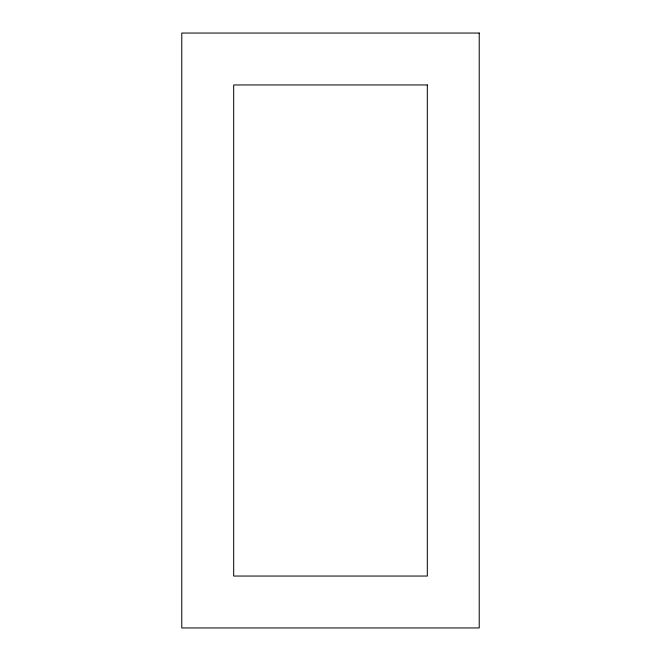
<?xml version="1.0" encoding="UTF-8"?>
<svg xmlns="http://www.w3.org/2000/svg" width="661" height="661" viewBox="0 0 661 661"><rect width="100%" height="100%" fill="white"/><g stroke="black" fill="none" stroke-linecap="round" stroke-linejoin="round"><path stroke-width="0.99" d="M479.225 33.05L181.775 33.05L181.775 627.95L479.225 627.95L479.225 33.05M427.32 84.955L233.68 84.955L233.68 576.045L427.32 576.045L427.32 84.955"/></g></svg>
